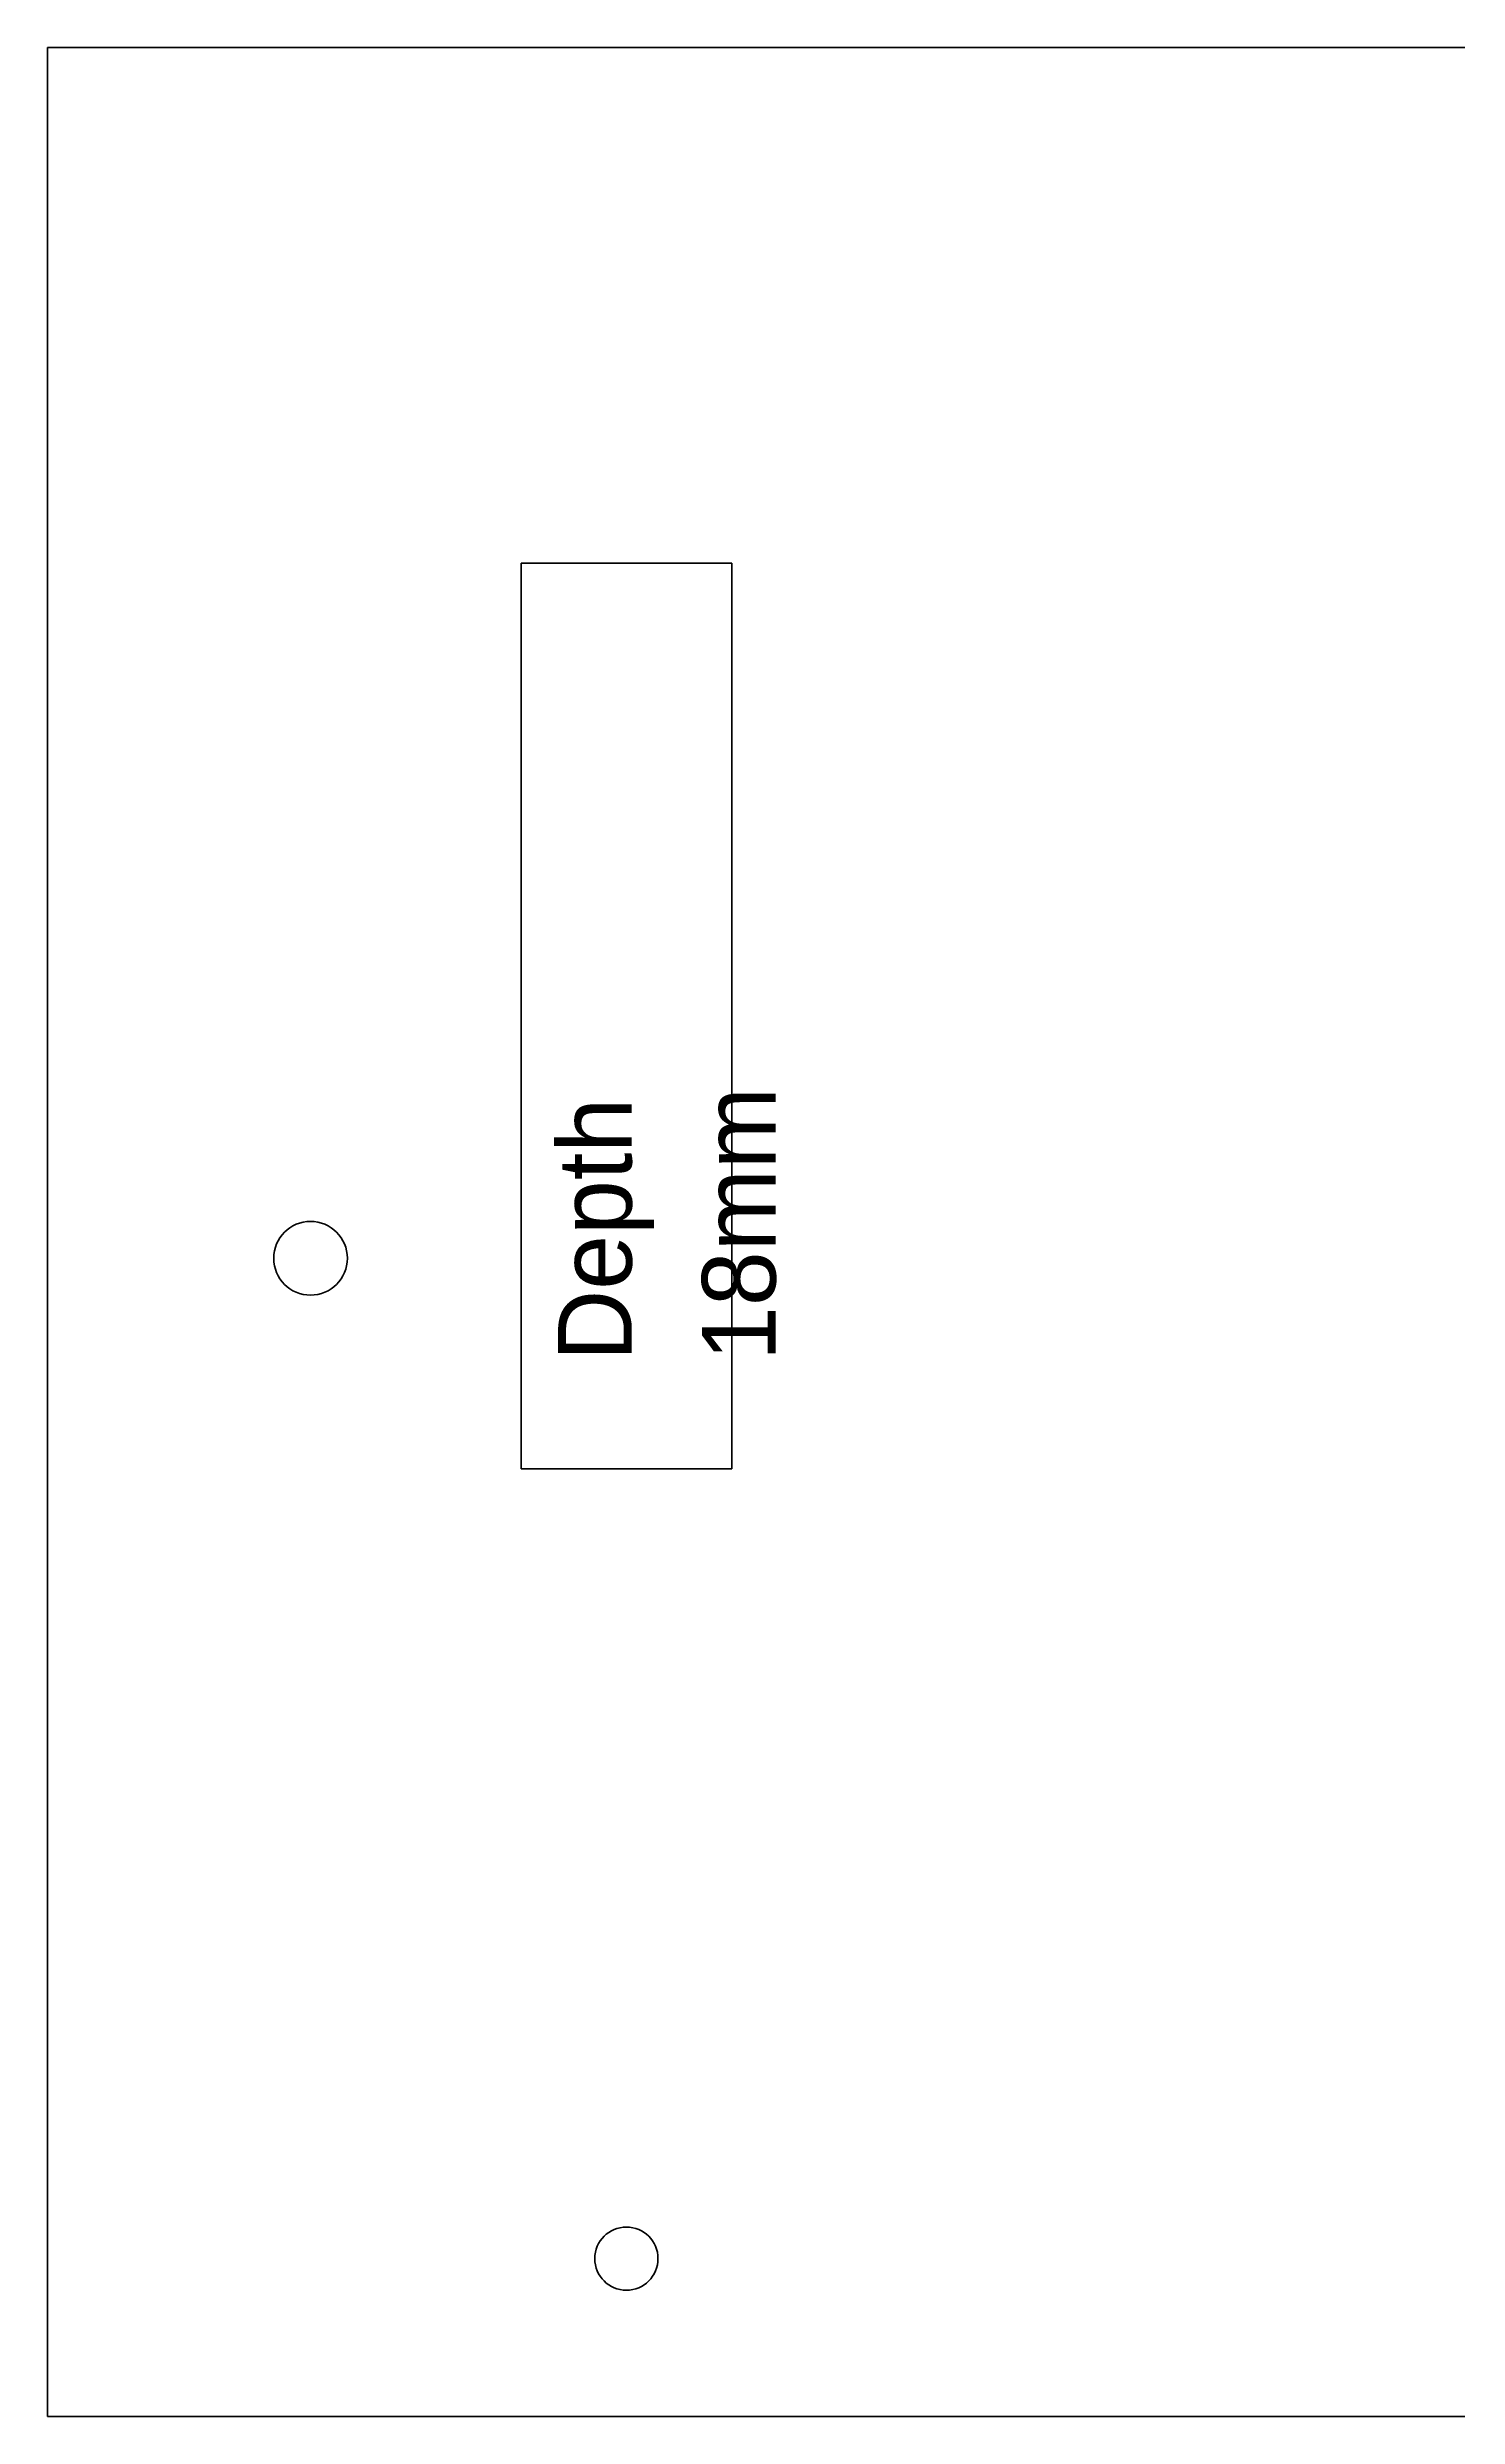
# Model space of a CAD drawing. Extents: x -577 to 639, y -253 to 381.
# Drawn here: x -168.3 to -34.3, y -226.1 to -1.1 of the extents above; entities that cross this region are included whole.
import ezdxf

# ---------------------------------------------------------------- set-up
doc = ezdxf.new("R2010")
doc.units = 0
doc.header["$MEASUREMENT"] = 0
doc.layers.add('Видимый контур (ГОСТ)', color=7, linetype='Continuous', lineweight=0)
doc.layers.add('Обозначение (ГОСТ)', color=7, linetype='Continuous', lineweight=0)

# ---------------------------------------------------------------- blocks, each defined once
blk = doc.blocks.new('Block_7')
at = {"layer": 'Обозначение (ГОСТ)', "char_height": 0.2, "attachment_point": 7, "rotation": 90}
for s, insert in [('\\C18;\\c0;\\FMyriad Pro|b0|i0|c1;\\H7.000000;\\W1.000000;18mm', (-99.01, -125.86)), ('\\C18;\\c0;\\FMyriad Pro|b0|i0|c1;\\H7.000000;\\W1.000000;Depth', (-110.67, -125.86))]:
    blk.add_mtext(s, dxfattribs=dict(at, insert=insert))

msp = doc.modelspace()

# ---------------------------------------------------------------- linework, layer by layer
at = {"layer": 'Видимый контур (ГОСТ)', "color": 18, "lineweight": 50, "true_color": 0x000000}
for p, q in [((-168.29, -1.11), (133.71, -1.11)), ((-168.29, -226.11), (-168.29, -1.11)), ((-123.29, -136.11), (-123.29, -50.11)), ((-123.29, -50.11), (-103.29, -50.11)), ((-103.29, -50.11), (-103.29, -136.11)), ((-103.29, -136.11), (-123.29, -136.11)), ((133.71, -226.11), (-168.29, -226.11))]:
    msp.add_line(p, q, dxfattribs=at)
for centre, radius in [((-143.29, -116.11), 3.5), ((-113.29, -211.11), 3)]:
    msp.add_circle(centre, radius, dxfattribs=at)

# ---------------------------------------------------------------- block references
at = {"layer": 'Обозначение (ГОСТ)'}
msp.add_blockref('Block_7', (0, 0), dxfattribs=at)

doc.saveas('drawing.dxf')
